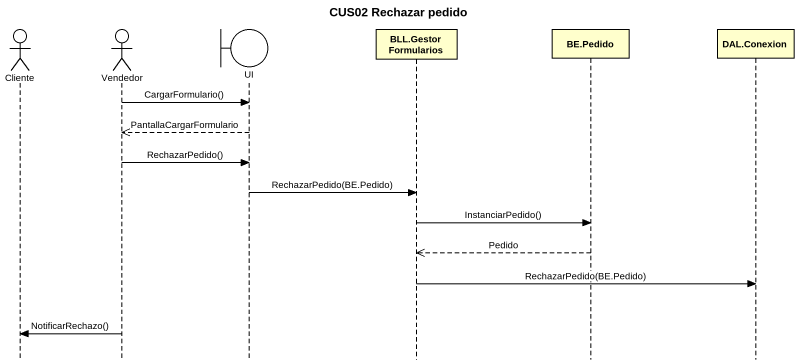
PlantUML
@startuml
title CUS02 Rechazar pedido
hide footbox
actor Cliente
actor Vendedor
boundary UI
participant "BLL.GestorFormularios" as BLL_GestorFormularios
participant "BE.Pedido" as BE_Pedido
participant "DAL.Conexion" as DAL_Conexion

Vendedor -> UI : CargarFormulario()
UI -->> Vendedor : PantallaCargarFormulario
Vendedor -> UI : RechazarPedido()
UI -> BLL_GestorFormularios : RechazarPedido(BE.Pedido)
BLL_GestorFormularios -> BE_Pedido : InstanciarPedido()
BE_Pedido -->> BLL_GestorFormularios : Pedido
BLL_GestorFormularios -> DAL_Conexion : RechazarPedido(BE.Pedido)
Vendedor -> Cliente : NotificarRechazo()
@enduml
